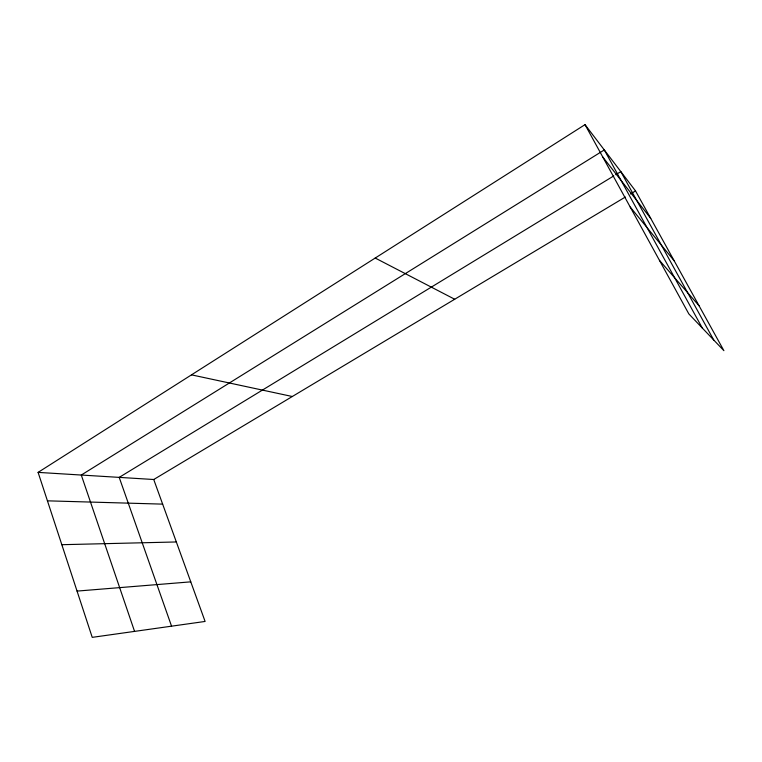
<?xml version="1.0" encoding="UTF-8"?>
<svg xmlns="http://www.w3.org/2000/svg" width="762" height="762" viewBox="0 0 762 762"><rect width="100%" height="100%" fill="white"/><g stroke="black" fill="none" stroke-linecap="round" stroke-linejoin="round"><path stroke-width="1.14" d="M38.1 472.383L153.734 479.508L205.102 621.449L92.231 637.356L38.1 472.383L585.016 124.644L635.537 190.929L723.9 350.672L688.838 313.915L585.016 124.644M613.781 175.908L119.205 477.383L171.555 626.173M615.791 174.679L620.82 171.621L713.765 340.043M153.734 479.508L625.354 197.025M630.441 193.977L635.537 190.929M77.057 591.093L190.767 581.844M61.827 544.697L176.336 541.963M47.434 500.834L162.639 504.13M191.491 374.856L292.303 396.507M375.209 258.042L454.695 299.247M659.454 260.347L699.078 305.791M630.193 207.007L674.208 260.842M602.732 156.943L650.738 218.418M702.307 328.031L604.295 149.943L81.286 475.04L134.56 631.384"/></g></svg>
